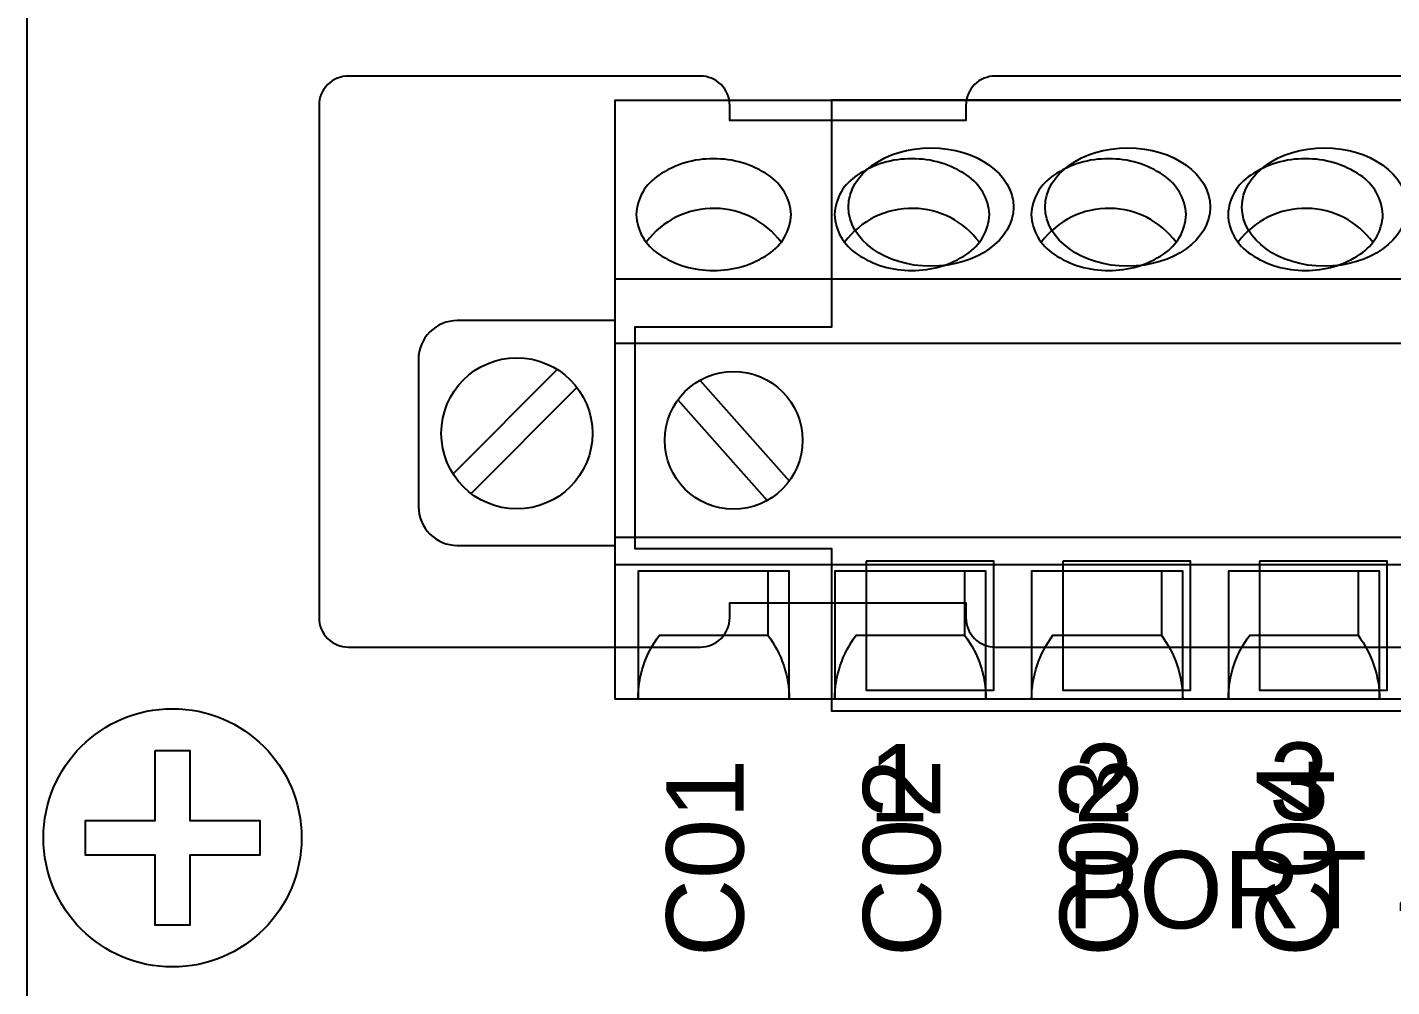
# Model space of a CAD drawing. Extents: x 0.5 to 35.5, y 0.5 to 23.5.
# Drawn here: x 28.729 to 30.116, y 9.671 to 10.646 of the extents above; entities that cross this region are included whole.
import ezdxf

# ---------------------------------------------------------------- set-up
doc = ezdxf.new("R2010")
doc.units = 0
doc.header["$MEASUREMENT"] = 0
for name, color, linetype in [('2_01__0-__EMPTY', 7, 'CONTINUOUS'), ('2_02__A0__SERIAL_COMMUNICA', 7, 'CONTINUOUS'), ('2_03__B-___3__DI___4__DO__', 7, 'CONTINUOUS'), ('2_04__1-___4__DI___4__DO__', 7, 'CONTINUOUS'), ('2_05__C-___4__DI___4__DO__', 7, 'CONTINUOUS'), ('2_06__D-___4__DI___3__DO__', 7, 'CONTINUOUS'), ('2_07__2A___8__FORM_A_DO', 7, 'CONTINUOUS'), ('2_08__2B___8__FORM_B_DO', 7, 'CONTINUOUS'), ('2_09__2C___8__DO__6__FORM_', 7, 'CONTINUOUS'), ('2_10__2D___8__DO__2__FORM_', 7, 'CONTINUOUS'), ('2_11__2G___8__DO__4__FORM_', 7, 'CONTINUOUS'), ('2_12__3-___8__DI', 7, 'CONTINUOUS'), ('2_13__4-___14__DI', 7, 'CONTINUOUS'), ('2_14__5-___8__AI', 7, 'CONTINUOUS'), ('2_15__6-___4__AI____4__AO', 7, 'CONTINUOUS'), ('6_00______DWG_', 7, 'CONTINUOUS')]:
    doc.layers.add(name, color=color, linetype=linetype)
doc.styles.add('ARIAL', font='arial.ttf')

msp = doc.modelspace()

# ---------------------------------------------------------------- linework, layer by layer
at = {"layer": '2_01__0-__EMPTY'}
msp.add_lwpolyline([(30.6783, 10.596), (29.7131, 10.596, 0.414214), (29.6832, 10.5662), (29.6832, 10.551), (29.4432, 10.551), (29.4432, 10.5662, 0.414214), (29.4133, 10.596), (29.0556, 10.596, 0.414973), (29.0257, 10.5662), (29.0257, 10.0459, 0.414973), (29.0556, 10.016), (29.4133, 10.016, 0.414214), (29.4432, 10.0459), (29.4432, 10.061), (29.6832, 10.061), (29.6832, 10.0459, 0.414214), (29.7131, 10.016), (30.6783, 10.016, 0.414214)], format="xyb", dxfattribs=at)
at = {"layer": '2_02__A0__SERIAL_COMMUNICA'}
for points in [[(29.5466, 10.5716), (29.5466, 10.341), (29.3468, 10.341), (29.3468, 10.1161), (29.5466, 10.1161), (29.5466, 9.9511), (30.5467, 9.9511), (30.5467, 10.1161), (30.7465, 10.1161), (30.7465, 10.341), (30.5467, 10.341), (30.5467, 10.5716), (29.5466, 10.5716)], [(29.4129, 10.2871), (29.5037, 10.1849)], [(29.3905, 10.2671), (29.4812, 10.1649)], [(29.5817, 10.1031), (29.5817, 9.9722), (29.7116, 9.9722), (29.7116, 10.1031), (29.5817, 10.1031)], [(29.7817, 10.1031), (29.7817, 9.9722), (29.9116, 9.9722), (29.9116, 10.1031), (29.7817, 10.1031)], [(29.9817, 10.1031), (29.9817, 9.9722), (30.1116, 9.9722), (30.1116, 10.1031), (29.9817, 10.1031)]]:
    msp.add_lwpolyline(points, dxfattribs=at)
msp.add_circle((29.4471, 10.226), 0.07, dxfattribs=at)
for centre in [(29.6477, 10.463), (29.8477, 10.463), (30.0477, 10.463)]:
    msp.add_ellipse(centre, major_axis=(0.0839, 0), ratio=0.716586, dxfattribs=at)
at = {"layer": '2_03__B-___3__DI___4__DO__'}
msp.add_lwpolyline([(30.9268, 10.5717), (30.9268, 9.963), (29.3268, 9.963), (29.3268, 10.5717)], close=True, dxfattribs=at)
for points in [[(29.4825, 10.4953, 0.154167), (29.4268, 10.5119, 0.154167), (29.3711, 10.4953, 0.244062), (29.3481, 10.4553, 0.244061), (29.3711, 10.4152, 0.154167), (29.4268, 10.3986, 0.154167), (29.4825, 10.4152, 0.24406), (29.5056, 10.4553, 0.236767)], [(29.6841, 10.4953, 0.154167), (29.6284, 10.5119, 0.154167), (29.5727, 10.4953, 0.244062), (29.5497, 10.4553, 0.244061), (29.5727, 10.4152, 0.154167), (29.6284, 10.3986, 0.154167), (29.6841, 10.4152, 0.24406), (29.7071, 10.4553, 0.236767)], [(29.8841, 10.4953, 0.154167), (29.8284, 10.5119, 0.154167), (29.7727, 10.4953, 0.244062), (29.7497, 10.4553, 0.244061), (29.7727, 10.4152, 0.154167), (29.8284, 10.3986, 0.154167), (29.8841, 10.4152, 0.24406), (29.9071, 10.4553, 0.236767)], [(30.0841, 10.4953, 0.154167), (30.0284, 10.5119, 0.154167), (29.9727, 10.4953, 0.244062), (29.9497, 10.4553, 0.244061), (29.9727, 10.4152, 0.154167), (30.0284, 10.3986, 0.154167), (30.0841, 10.4152, 0.24406), (30.1071, 10.4553, 0.236767)]]:
    msp.add_lwpolyline(points, format="xyb", close=True, dxfattribs=at)
for points in [[(29.4956, 10.4274, 0.005828), (29.4953, 10.4274, 0.231198), (29.4284, 10.4616, 0.240907), (29.3583, 10.4274, 0.001746), (29.3582, 10.4272)], [(29.6972, 10.4274, 0.005828), (29.6969, 10.4273, 0.231198), (29.63, 10.4616, 0.240907), (29.5599, 10.4273, 0.001746), (29.5597, 10.4272)], [(29.8972, 10.4274, 0.005828), (29.8969, 10.4273, 0.231198), (29.83, 10.4616, 0.240907), (29.7599, 10.4273, 0.001746), (29.7597, 10.4272)], [(30.0972, 10.4274, 0.005828), (30.0969, 10.4273, 0.231198), (30.03, 10.4616, 0.240907), (29.9599, 10.4273, 0.001746), (29.9597, 10.4272)], [(29.3268, 10.3476), (29.1662, 10.3476, 0.414214), (29.1268, 10.3082), (29.1268, 10.1586, 0.414214), (29.1662, 10.1193), (29.3268, 10.1193)], [(29.4819, 10.0931), (29.4819, 10.028, -0.162987), (29.5036, 9.963), (29.5036, 10.0931), (29.35, 10.0931), (29.35, 9.963, -0.162853), (29.3717, 10.028), (29.4819, 10.028)], [(29.6819, 10.0931), (29.6819, 10.028, -0.162987), (29.7036, 9.963), (29.7036, 10.0931), (29.55, 10.0931), (29.55, 9.963, -0.162853), (29.5717, 10.028), (29.6819, 10.028)], [(29.8819, 10.0931), (29.8819, 10.028, -0.162987), (29.9036, 9.963), (29.9036, 10.0931), (29.75, 10.0931), (29.75, 9.963, -0.162853), (29.7717, 10.028), (29.8819, 10.028)], [(30.0819, 10.0931), (30.0819, 10.028, -0.162987), (30.1036, 9.963), (30.1036, 10.0931), (29.95, 10.0931), (29.95, 9.963, -0.162853), (29.9717, 10.028), (30.0819, 10.028)]]:
    msp.add_lwpolyline(points, format="xyb", dxfattribs=at)
for points in [[(29.3268, 10.3901), (30.9268, 10.3901)], [(29.3268, 10.3247), (30.9268, 10.3247)], [(29.1619, 10.1921), (29.2679, 10.298)], [(29.1803, 10.172), (29.2879, 10.2796)], [(29.3268, 10.1276), (30.9268, 10.1276)], [(29.3268, 10.0998), (30.9268, 10.0998)]]:
    msp.add_lwpolyline(points, dxfattribs=at)
msp.add_circle((29.2268, 10.2331), 0.0768, dxfattribs=at)
at = {"layer": '2_04__1-___4__DI___4__DO__'}
msp.add_lwpolyline([(30.9268, 10.5717), (30.9268, 9.963), (29.3268, 9.963), (29.3268, 10.5717)], close=True, dxfattribs=at)
for points in [[(29.4825, 10.4953, 0.154167), (29.4268, 10.5119, 0.154167), (29.3711, 10.4953, 0.244062), (29.3481, 10.4553, 0.244061), (29.3711, 10.4152, 0.154167), (29.4268, 10.3986, 0.154167), (29.4825, 10.4152, 0.24406), (29.5056, 10.4553, 0.236767)], [(29.6841, 10.4953, 0.154167), (29.6284, 10.5119, 0.154167), (29.5727, 10.4953, 0.244062), (29.5497, 10.4553, 0.244061), (29.5727, 10.4152, 0.154167), (29.6284, 10.3986, 0.154167), (29.6841, 10.4152, 0.24406), (29.7071, 10.4553, 0.236767)], [(29.8841, 10.4953, 0.154167), (29.8284, 10.5119, 0.154167), (29.7727, 10.4953, 0.244062), (29.7497, 10.4553, 0.244061), (29.7727, 10.4152, 0.154167), (29.8284, 10.3986, 0.154167), (29.8841, 10.4152, 0.24406), (29.9071, 10.4553, 0.236767)], [(30.0841, 10.4953, 0.154167), (30.0284, 10.5119, 0.154167), (29.9727, 10.4953, 0.244062), (29.9497, 10.4553, 0.244061), (29.9727, 10.4152, 0.154167), (30.0284, 10.3986, 0.154167), (30.0841, 10.4152, 0.24406), (30.1071, 10.4553, 0.236767)]]:
    msp.add_lwpolyline(points, format="xyb", close=True, dxfattribs=at)
for points in [[(29.4956, 10.4274, 0.005828), (29.4953, 10.4274, 0.231198), (29.4284, 10.4616, 0.240907), (29.3583, 10.4274, 0.001746), (29.3582, 10.4272)], [(29.6972, 10.4274, 0.005828), (29.6969, 10.4273, 0.231198), (29.63, 10.4616, 0.240907), (29.5599, 10.4273, 0.001746), (29.5597, 10.4272)], [(29.8972, 10.4274, 0.005828), (29.8969, 10.4273, 0.231198), (29.83, 10.4616, 0.240907), (29.7599, 10.4273, 0.001746), (29.7597, 10.4272)], [(30.0972, 10.4274, 0.005828), (30.0969, 10.4273, 0.231198), (30.03, 10.4616, 0.240907), (29.9599, 10.4273, 0.001746), (29.9597, 10.4272)], [(29.3268, 10.3476), (29.1662, 10.3476, 0.414214), (29.1268, 10.3082), (29.1268, 10.1586, 0.414214), (29.1662, 10.1193), (29.3268, 10.1193)], [(29.4819, 10.0931), (29.4819, 10.028, -0.162987), (29.5036, 9.963), (29.5036, 10.0931), (29.35, 10.0931), (29.35, 9.963, -0.162853), (29.3717, 10.028), (29.4819, 10.028)], [(29.6819, 10.0931), (29.6819, 10.028, -0.162987), (29.7036, 9.963), (29.7036, 10.0931), (29.55, 10.0931), (29.55, 9.963, -0.162853), (29.5717, 10.028), (29.6819, 10.028)], [(29.8819, 10.0931), (29.8819, 10.028, -0.162987), (29.9036, 9.963), (29.9036, 10.0931), (29.75, 10.0931), (29.75, 9.963, -0.162853), (29.7717, 10.028), (29.8819, 10.028)], [(30.0819, 10.0931), (30.0819, 10.028, -0.162987), (30.1036, 9.963), (30.1036, 10.0931), (29.95, 10.0931), (29.95, 9.963, -0.162853), (29.9717, 10.028), (30.0819, 10.028)]]:
    msp.add_lwpolyline(points, format="xyb", dxfattribs=at)
for points in [[(29.3268, 10.3901), (30.9268, 10.3901)], [(29.3268, 10.3247), (30.9268, 10.3247)], [(29.1619, 10.1921), (29.2679, 10.298)], [(29.1803, 10.172), (29.2879, 10.2796)], [(29.3268, 10.1276), (30.9268, 10.1276)], [(29.3268, 10.0998), (30.9268, 10.0998)]]:
    msp.add_lwpolyline(points, dxfattribs=at)
msp.add_circle((29.2268, 10.2331), 0.0768, dxfattribs=at)
at = {"layer": '2_05__C-___4__DI___4__DO__'}
msp.add_lwpolyline([(30.9268, 10.5717), (30.9268, 9.963), (29.3268, 9.963), (29.3268, 10.5717)], close=True, dxfattribs=at)
for points in [[(29.4825, 10.4953, 0.154167), (29.4268, 10.5119, 0.154167), (29.3711, 10.4953, 0.244062), (29.3481, 10.4553, 0.244061), (29.3711, 10.4152, 0.154167), (29.4268, 10.3986, 0.154167), (29.4825, 10.4152, 0.24406), (29.5056, 10.4553, 0.236767)], [(29.6841, 10.4953, 0.154167), (29.6284, 10.5119, 0.154167), (29.5727, 10.4953, 0.244062), (29.5497, 10.4553, 0.244061), (29.5727, 10.4152, 0.154167), (29.6284, 10.3986, 0.154167), (29.6841, 10.4152, 0.24406), (29.7071, 10.4553, 0.236767)], [(29.8841, 10.4953, 0.154167), (29.8284, 10.5119, 0.154167), (29.7727, 10.4953, 0.244062), (29.7497, 10.4553, 0.244061), (29.7727, 10.4152, 0.154167), (29.8284, 10.3986, 0.154167), (29.8841, 10.4152, 0.24406), (29.9071, 10.4553, 0.236767)], [(30.0841, 10.4953, 0.154167), (30.0284, 10.5119, 0.154167), (29.9727, 10.4953, 0.244062), (29.9497, 10.4553, 0.244061), (29.9727, 10.4152, 0.154167), (30.0284, 10.3986, 0.154167), (30.0841, 10.4152, 0.24406), (30.1071, 10.4553, 0.236767)]]:
    msp.add_lwpolyline(points, format="xyb", close=True, dxfattribs=at)
for points in [[(29.4956, 10.4274, 0.005828), (29.4953, 10.4274, 0.231198), (29.4284, 10.4616, 0.240907), (29.3583, 10.4274, 0.001746), (29.3582, 10.4272)], [(29.6972, 10.4274, 0.005828), (29.6969, 10.4273, 0.231198), (29.63, 10.4616, 0.240907), (29.5599, 10.4273, 0.001746), (29.5597, 10.4272)], [(29.8972, 10.4274, 0.005828), (29.8969, 10.4273, 0.231198), (29.83, 10.4616, 0.240907), (29.7599, 10.4273, 0.001746), (29.7597, 10.4272)], [(30.0972, 10.4274, 0.005828), (30.0969, 10.4273, 0.231198), (30.03, 10.4616, 0.240907), (29.9599, 10.4273, 0.001746), (29.9597, 10.4272)], [(29.3268, 10.3476), (29.1662, 10.3476, 0.414214), (29.1268, 10.3082), (29.1268, 10.1586, 0.414214), (29.1662, 10.1193), (29.3268, 10.1193)], [(29.4819, 10.0931), (29.4819, 10.028, -0.162987), (29.5036, 9.963), (29.5036, 10.0931), (29.35, 10.0931), (29.35, 9.963, -0.162853), (29.3717, 10.028), (29.4819, 10.028)], [(29.6819, 10.0931), (29.6819, 10.028, -0.162987), (29.7036, 9.963), (29.7036, 10.0931), (29.55, 10.0931), (29.55, 9.963, -0.162853), (29.5717, 10.028), (29.6819, 10.028)], [(29.8819, 10.0931), (29.8819, 10.028, -0.162987), (29.9036, 9.963), (29.9036, 10.0931), (29.75, 10.0931), (29.75, 9.963, -0.162853), (29.7717, 10.028), (29.8819, 10.028)], [(30.0819, 10.0931), (30.0819, 10.028, -0.162987), (30.1036, 9.963), (30.1036, 10.0931), (29.95, 10.0931), (29.95, 9.963, -0.162853), (29.9717, 10.028), (30.0819, 10.028)]]:
    msp.add_lwpolyline(points, format="xyb", dxfattribs=at)
for points in [[(29.3268, 10.3901), (30.9268, 10.3901)], [(29.3268, 10.3247), (30.9268, 10.3247)], [(29.1619, 10.1921), (29.2679, 10.298)], [(29.1803, 10.172), (29.2879, 10.2796)], [(29.3268, 10.1276), (30.9268, 10.1276)], [(29.3268, 10.0998), (30.9268, 10.0998)]]:
    msp.add_lwpolyline(points, dxfattribs=at)
msp.add_circle((29.2268, 10.2331), 0.0768, dxfattribs=at)
at = {"layer": '2_06__D-___4__DI___3__DO__'}
msp.add_lwpolyline([(30.9268, 10.5717), (30.9268, 9.963), (29.3268, 9.963), (29.3268, 10.5717)], close=True, dxfattribs=at)
for points in [[(29.4825, 10.4953, 0.154167), (29.4268, 10.5119, 0.154167), (29.3711, 10.4953, 0.244062), (29.3481, 10.4553, 0.244061), (29.3711, 10.4152, 0.154167), (29.4268, 10.3986, 0.154167), (29.4825, 10.4152, 0.24406), (29.5056, 10.4553, 0.236767)], [(29.6841, 10.4953, 0.154167), (29.6284, 10.5119, 0.154167), (29.5727, 10.4953, 0.244062), (29.5497, 10.4553, 0.244061), (29.5727, 10.4152, 0.154167), (29.6284, 10.3986, 0.154167), (29.6841, 10.4152, 0.24406), (29.7071, 10.4553, 0.236767)], [(29.8841, 10.4953, 0.154167), (29.8284, 10.5119, 0.154167), (29.7727, 10.4953, 0.244062), (29.7497, 10.4553, 0.244061), (29.7727, 10.4152, 0.154167), (29.8284, 10.3986, 0.154167), (29.8841, 10.4152, 0.24406), (29.9071, 10.4553, 0.236767)], [(30.0841, 10.4953, 0.154167), (30.0284, 10.5119, 0.154167), (29.9727, 10.4953, 0.244062), (29.9497, 10.4553, 0.244061), (29.9727, 10.4152, 0.154167), (30.0284, 10.3986, 0.154167), (30.0841, 10.4152, 0.24406), (30.1071, 10.4553, 0.236767)]]:
    msp.add_lwpolyline(points, format="xyb", close=True, dxfattribs=at)
for points in [[(29.4956, 10.4274, 0.005828), (29.4953, 10.4274, 0.231198), (29.4284, 10.4616, 0.240907), (29.3583, 10.4274, 0.001746), (29.3582, 10.4272)], [(29.6972, 10.4274, 0.005828), (29.6969, 10.4273, 0.231198), (29.63, 10.4616, 0.240907), (29.5599, 10.4273, 0.001746), (29.5597, 10.4272)], [(29.8972, 10.4274, 0.005828), (29.8969, 10.4273, 0.231198), (29.83, 10.4616, 0.240907), (29.7599, 10.4273, 0.001746), (29.7597, 10.4272)], [(30.0972, 10.4274, 0.005828), (30.0969, 10.4273, 0.231198), (30.03, 10.4616, 0.240907), (29.9599, 10.4273, 0.001746), (29.9597, 10.4272)], [(29.3268, 10.3476), (29.1662, 10.3476, 0.414214), (29.1268, 10.3082), (29.1268, 10.1586, 0.414214), (29.1662, 10.1193), (29.3268, 10.1193)], [(29.4819, 10.0931), (29.4819, 10.028, -0.162987), (29.5036, 9.963), (29.5036, 10.0931), (29.35, 10.0931), (29.35, 9.963, -0.162853), (29.3717, 10.028), (29.4819, 10.028)], [(29.6819, 10.0931), (29.6819, 10.028, -0.162987), (29.7036, 9.963), (29.7036, 10.0931), (29.55, 10.0931), (29.55, 9.963, -0.162853), (29.5717, 10.028), (29.6819, 10.028)], [(29.8819, 10.0931), (29.8819, 10.028, -0.162987), (29.9036, 9.963), (29.9036, 10.0931), (29.75, 10.0931), (29.75, 9.963, -0.162853), (29.7717, 10.028), (29.8819, 10.028)], [(30.0819, 10.0931), (30.0819, 10.028, -0.162987), (30.1036, 9.963), (30.1036, 10.0931), (29.95, 10.0931), (29.95, 9.963, -0.162853), (29.9717, 10.028), (30.0819, 10.028)]]:
    msp.add_lwpolyline(points, format="xyb", dxfattribs=at)
for points in [[(29.3268, 10.3901), (30.9268, 10.3901)], [(29.3268, 10.3247), (30.9268, 10.3247)], [(29.1619, 10.1921), (29.2679, 10.298)], [(29.1803, 10.172), (29.2879, 10.2796)], [(29.3268, 10.1276), (30.9268, 10.1276)], [(29.3268, 10.0998), (30.9268, 10.0998)]]:
    msp.add_lwpolyline(points, dxfattribs=at)
msp.add_circle((29.2268, 10.2331), 0.0768, dxfattribs=at)
at = {"layer": '2_07__2A___8__FORM_A_DO'}
msp.add_lwpolyline([(30.9268, 10.5717), (30.9268, 9.963), (29.3268, 9.963), (29.3268, 10.5717)], close=True, dxfattribs=at)
for points in [[(29.4825, 10.4953, 0.154167), (29.4268, 10.5119, 0.154167), (29.3711, 10.4953, 0.244062), (29.3481, 10.4553, 0.244061), (29.3711, 10.4152, 0.154167), (29.4268, 10.3986, 0.154167), (29.4825, 10.4152, 0.24406), (29.5056, 10.4553, 0.236767)], [(29.6841, 10.4953, 0.154167), (29.6284, 10.5119, 0.154167), (29.5727, 10.4953, 0.244062), (29.5497, 10.4553, 0.244061), (29.5727, 10.4152, 0.154167), (29.6284, 10.3986, 0.154167), (29.6841, 10.4152, 0.24406), (29.7071, 10.4553, 0.236767)], [(29.8841, 10.4953, 0.154167), (29.8284, 10.5119, 0.154167), (29.7727, 10.4953, 0.244062), (29.7497, 10.4553, 0.244061), (29.7727, 10.4152, 0.154167), (29.8284, 10.3986, 0.154167), (29.8841, 10.4152, 0.24406), (29.9071, 10.4553, 0.236767)], [(30.0841, 10.4953, 0.154167), (30.0284, 10.5119, 0.154167), (29.9727, 10.4953, 0.244062), (29.9497, 10.4553, 0.244061), (29.9727, 10.4152, 0.154167), (30.0284, 10.3986, 0.154167), (30.0841, 10.4152, 0.24406), (30.1071, 10.4553, 0.236767)]]:
    msp.add_lwpolyline(points, format="xyb", close=True, dxfattribs=at)
for points in [[(29.4956, 10.4274, 0.005828), (29.4953, 10.4274, 0.231198), (29.4284, 10.4616, 0.240907), (29.3583, 10.4274, 0.001746), (29.3582, 10.4272)], [(29.6972, 10.4274, 0.005828), (29.6969, 10.4273, 0.231198), (29.63, 10.4616, 0.240907), (29.5599, 10.4273, 0.001746), (29.5597, 10.4272)], [(29.8972, 10.4274, 0.005828), (29.8969, 10.4273, 0.231198), (29.83, 10.4616, 0.240907), (29.7599, 10.4273, 0.001746), (29.7597, 10.4272)], [(30.0972, 10.4274, 0.005828), (30.0969, 10.4273, 0.231198), (30.03, 10.4616, 0.240907), (29.9599, 10.4273, 0.001746), (29.9597, 10.4272)], [(29.3268, 10.3476), (29.1662, 10.3476, 0.414214), (29.1268, 10.3082), (29.1268, 10.1586, 0.414214), (29.1662, 10.1193), (29.3268, 10.1193)], [(29.4819, 10.0931), (29.4819, 10.028, -0.162987), (29.5036, 9.963), (29.5036, 10.0931), (29.35, 10.0931), (29.35, 9.963, -0.162853), (29.3717, 10.028), (29.4819, 10.028)], [(29.6819, 10.0931), (29.6819, 10.028, -0.162987), (29.7036, 9.963), (29.7036, 10.0931), (29.55, 10.0931), (29.55, 9.963, -0.162853), (29.5717, 10.028), (29.6819, 10.028)], [(29.8819, 10.0931), (29.8819, 10.028, -0.162987), (29.9036, 9.963), (29.9036, 10.0931), (29.75, 10.0931), (29.75, 9.963, -0.162853), (29.7717, 10.028), (29.8819, 10.028)], [(30.0819, 10.0931), (30.0819, 10.028, -0.162987), (30.1036, 9.963), (30.1036, 10.0931), (29.95, 10.0931), (29.95, 9.963, -0.162853), (29.9717, 10.028), (30.0819, 10.028)]]:
    msp.add_lwpolyline(points, format="xyb", dxfattribs=at)
for points in [[(29.3268, 10.3901), (30.9268, 10.3901)], [(29.3268, 10.3247), (30.9268, 10.3247)], [(29.1619, 10.1921), (29.2679, 10.298)], [(29.1803, 10.172), (29.2879, 10.2796)], [(29.3268, 10.1276), (30.9268, 10.1276)], [(29.3268, 10.0998), (30.9268, 10.0998)]]:
    msp.add_lwpolyline(points, dxfattribs=at)
msp.add_circle((29.2268, 10.2331), 0.0768, dxfattribs=at)
at = {"layer": '2_08__2B___8__FORM_B_DO'}
msp.add_lwpolyline([(30.9268, 10.5717), (30.9268, 9.963), (29.3268, 9.963), (29.3268, 10.5717)], close=True, dxfattribs=at)
for points in [[(29.4825, 10.4953, 0.154167), (29.4268, 10.5119, 0.154167), (29.3711, 10.4953, 0.244062), (29.3481, 10.4553, 0.244061), (29.3711, 10.4152, 0.154167), (29.4268, 10.3986, 0.154167), (29.4825, 10.4152, 0.24406), (29.5056, 10.4553, 0.236767)], [(29.6841, 10.4953, 0.154167), (29.6284, 10.5119, 0.154167), (29.5727, 10.4953, 0.244062), (29.5497, 10.4553, 0.244061), (29.5727, 10.4152, 0.154167), (29.6284, 10.3986, 0.154167), (29.6841, 10.4152, 0.24406), (29.7071, 10.4553, 0.236767)], [(29.8841, 10.4953, 0.154167), (29.8284, 10.5119, 0.154167), (29.7727, 10.4953, 0.244062), (29.7497, 10.4553, 0.244061), (29.7727, 10.4152, 0.154167), (29.8284, 10.3986, 0.154167), (29.8841, 10.4152, 0.24406), (29.9071, 10.4553, 0.236767)], [(30.0841, 10.4953, 0.154167), (30.0284, 10.5119, 0.154167), (29.9727, 10.4953, 0.244062), (29.9497, 10.4553, 0.244061), (29.9727, 10.4152, 0.154167), (30.0284, 10.3986, 0.154167), (30.0841, 10.4152, 0.24406), (30.1071, 10.4553, 0.236767)]]:
    msp.add_lwpolyline(points, format="xyb", close=True, dxfattribs=at)
for points in [[(29.4956, 10.4274, 0.005828), (29.4953, 10.4274, 0.231198), (29.4284, 10.4616, 0.240907), (29.3583, 10.4274, 0.001746), (29.3582, 10.4272)], [(29.6972, 10.4274, 0.005828), (29.6969, 10.4273, 0.231198), (29.63, 10.4616, 0.240907), (29.5599, 10.4273, 0.001746), (29.5597, 10.4272)], [(29.8972, 10.4274, 0.005828), (29.8969, 10.4273, 0.231198), (29.83, 10.4616, 0.240907), (29.7599, 10.4273, 0.001746), (29.7597, 10.4272)], [(30.0972, 10.4274, 0.005828), (30.0969, 10.4273, 0.231198), (30.03, 10.4616, 0.240907), (29.9599, 10.4273, 0.001746), (29.9597, 10.4272)], [(29.3268, 10.3476), (29.1662, 10.3476, 0.414214), (29.1268, 10.3082), (29.1268, 10.1586, 0.414214), (29.1662, 10.1193), (29.3268, 10.1193)], [(29.4819, 10.0931), (29.4819, 10.028, -0.162987), (29.5036, 9.963), (29.5036, 10.0931), (29.35, 10.0931), (29.35, 9.963, -0.162853), (29.3717, 10.028), (29.4819, 10.028)], [(29.6819, 10.0931), (29.6819, 10.028, -0.162987), (29.7036, 9.963), (29.7036, 10.0931), (29.55, 10.0931), (29.55, 9.963, -0.162853), (29.5717, 10.028), (29.6819, 10.028)], [(29.8819, 10.0931), (29.8819, 10.028, -0.162987), (29.9036, 9.963), (29.9036, 10.0931), (29.75, 10.0931), (29.75, 9.963, -0.162853), (29.7717, 10.028), (29.8819, 10.028)], [(30.0819, 10.0931), (30.0819, 10.028, -0.162987), (30.1036, 9.963), (30.1036, 10.0931), (29.95, 10.0931), (29.95, 9.963, -0.162853), (29.9717, 10.028), (30.0819, 10.028)]]:
    msp.add_lwpolyline(points, format="xyb", dxfattribs=at)
for points in [[(29.3268, 10.3901), (30.9268, 10.3901)], [(29.3268, 10.3247), (30.9268, 10.3247)], [(29.1619, 10.1921), (29.2679, 10.298)], [(29.1803, 10.172), (29.2879, 10.2796)], [(29.3268, 10.1276), (30.9268, 10.1276)], [(29.3268, 10.0998), (30.9268, 10.0998)]]:
    msp.add_lwpolyline(points, dxfattribs=at)
msp.add_circle((29.2268, 10.2331), 0.0768, dxfattribs=at)
at = {"layer": '2_09__2C___8__DO__6__FORM_'}
msp.add_lwpolyline([(30.9268, 10.5717), (30.9268, 9.963), (29.3268, 9.963), (29.3268, 10.5717)], close=True, dxfattribs=at)
for points in [[(29.4825, 10.4953, 0.154167), (29.4268, 10.5119, 0.154167), (29.3711, 10.4953, 0.244062), (29.3481, 10.4553, 0.244061), (29.3711, 10.4152, 0.154167), (29.4268, 10.3986, 0.154167), (29.4825, 10.4152, 0.24406), (29.5056, 10.4553, 0.236767)], [(29.6841, 10.4953, 0.154167), (29.6284, 10.5119, 0.154167), (29.5727, 10.4953, 0.244062), (29.5497, 10.4553, 0.244061), (29.5727, 10.4152, 0.154167), (29.6284, 10.3986, 0.154167), (29.6841, 10.4152, 0.24406), (29.7071, 10.4553, 0.236767)], [(29.8841, 10.4953, 0.154167), (29.8284, 10.5119, 0.154167), (29.7727, 10.4953, 0.244062), (29.7497, 10.4553, 0.244061), (29.7727, 10.4152, 0.154167), (29.8284, 10.3986, 0.154167), (29.8841, 10.4152, 0.24406), (29.9071, 10.4553, 0.236767)], [(30.0841, 10.4953, 0.154167), (30.0284, 10.5119, 0.154167), (29.9727, 10.4953, 0.244062), (29.9497, 10.4553, 0.244061), (29.9727, 10.4152, 0.154167), (30.0284, 10.3986, 0.154167), (30.0841, 10.4152, 0.24406), (30.1071, 10.4553, 0.236767)]]:
    msp.add_lwpolyline(points, format="xyb", close=True, dxfattribs=at)
for points in [[(29.4956, 10.4274, 0.005828), (29.4953, 10.4274, 0.231198), (29.4284, 10.4616, 0.240907), (29.3583, 10.4274, 0.001746), (29.3582, 10.4272)], [(29.6972, 10.4274, 0.005828), (29.6969, 10.4273, 0.231198), (29.63, 10.4616, 0.240907), (29.5599, 10.4273, 0.001746), (29.5597, 10.4272)], [(29.8972, 10.4274, 0.005828), (29.8969, 10.4273, 0.231198), (29.83, 10.4616, 0.240907), (29.7599, 10.4273, 0.001746), (29.7597, 10.4272)], [(30.0972, 10.4274, 0.005828), (30.0969, 10.4273, 0.231198), (30.03, 10.4616, 0.240907), (29.9599, 10.4273, 0.001746), (29.9597, 10.4272)], [(29.3268, 10.3476), (29.1662, 10.3476, 0.414214), (29.1268, 10.3082), (29.1268, 10.1586, 0.414214), (29.1662, 10.1193), (29.3268, 10.1193)], [(29.4819, 10.0931), (29.4819, 10.028, -0.162987), (29.5036, 9.963), (29.5036, 10.0931), (29.35, 10.0931), (29.35, 9.963, -0.162853), (29.3717, 10.028), (29.4819, 10.028)], [(29.6819, 10.0931), (29.6819, 10.028, -0.162987), (29.7036, 9.963), (29.7036, 10.0931), (29.55, 10.0931), (29.55, 9.963, -0.162853), (29.5717, 10.028), (29.6819, 10.028)], [(29.8819, 10.0931), (29.8819, 10.028, -0.162987), (29.9036, 9.963), (29.9036, 10.0931), (29.75, 10.0931), (29.75, 9.963, -0.162853), (29.7717, 10.028), (29.8819, 10.028)], [(30.0819, 10.0931), (30.0819, 10.028, -0.162987), (30.1036, 9.963), (30.1036, 10.0931), (29.95, 10.0931), (29.95, 9.963, -0.162853), (29.9717, 10.028), (30.0819, 10.028)]]:
    msp.add_lwpolyline(points, format="xyb", dxfattribs=at)
for points in [[(29.3268, 10.3901), (30.9268, 10.3901)], [(29.3268, 10.3247), (30.9268, 10.3247)], [(29.1619, 10.1921), (29.2679, 10.298)], [(29.1803, 10.172), (29.2879, 10.2796)], [(29.3268, 10.1276), (30.9268, 10.1276)], [(29.3268, 10.0998), (30.9268, 10.0998)]]:
    msp.add_lwpolyline(points, dxfattribs=at)
msp.add_circle((29.2268, 10.2331), 0.0768, dxfattribs=at)
at = {"layer": '2_10__2D___8__DO__2__FORM_'}
msp.add_lwpolyline([(30.9268, 10.5717), (30.9268, 9.963), (29.3268, 9.963), (29.3268, 10.5717)], close=True, dxfattribs=at)
for points in [[(29.4825, 10.4953, 0.154167), (29.4268, 10.5119, 0.154167), (29.3711, 10.4953, 0.244062), (29.3481, 10.4553, 0.244061), (29.3711, 10.4152, 0.154167), (29.4268, 10.3986, 0.154167), (29.4825, 10.4152, 0.24406), (29.5056, 10.4553, 0.236767)], [(29.6841, 10.4953, 0.154167), (29.6284, 10.5119, 0.154167), (29.5727, 10.4953, 0.244062), (29.5497, 10.4553, 0.244061), (29.5727, 10.4152, 0.154167), (29.6284, 10.3986, 0.154167), (29.6841, 10.4152, 0.24406), (29.7071, 10.4553, 0.236767)], [(29.8841, 10.4953, 0.154167), (29.8284, 10.5119, 0.154167), (29.7727, 10.4953, 0.244062), (29.7497, 10.4553, 0.244061), (29.7727, 10.4152, 0.154167), (29.8284, 10.3986, 0.154167), (29.8841, 10.4152, 0.24406), (29.9071, 10.4553, 0.236767)], [(30.0841, 10.4953, 0.154167), (30.0284, 10.5119, 0.154167), (29.9727, 10.4953, 0.244062), (29.9497, 10.4553, 0.244061), (29.9727, 10.4152, 0.154167), (30.0284, 10.3986, 0.154167), (30.0841, 10.4152, 0.24406), (30.1071, 10.4553, 0.236767)]]:
    msp.add_lwpolyline(points, format="xyb", close=True, dxfattribs=at)
for points in [[(29.4956, 10.4274, 0.005828), (29.4953, 10.4274, 0.231198), (29.4284, 10.4616, 0.240907), (29.3583, 10.4274, 0.001746), (29.3582, 10.4272)], [(29.6972, 10.4274, 0.005828), (29.6969, 10.4273, 0.231198), (29.63, 10.4616, 0.240907), (29.5599, 10.4273, 0.001746), (29.5597, 10.4272)], [(29.8972, 10.4274, 0.005828), (29.8969, 10.4273, 0.231198), (29.83, 10.4616, 0.240907), (29.7599, 10.4273, 0.001746), (29.7597, 10.4272)], [(30.0972, 10.4274, 0.005828), (30.0969, 10.4273, 0.231198), (30.03, 10.4616, 0.240907), (29.9599, 10.4273, 0.001746), (29.9597, 10.4272)], [(29.3268, 10.3476), (29.1662, 10.3476, 0.414214), (29.1268, 10.3082), (29.1268, 10.1586, 0.414214), (29.1662, 10.1193), (29.3268, 10.1193)], [(29.4819, 10.0931), (29.4819, 10.028, -0.162987), (29.5036, 9.963), (29.5036, 10.0931), (29.35, 10.0931), (29.35, 9.963, -0.162853), (29.3717, 10.028), (29.4819, 10.028)], [(29.6819, 10.0931), (29.6819, 10.028, -0.162987), (29.7036, 9.963), (29.7036, 10.0931), (29.55, 10.0931), (29.55, 9.963, -0.162853), (29.5717, 10.028), (29.6819, 10.028)], [(29.8819, 10.0931), (29.8819, 10.028, -0.162987), (29.9036, 9.963), (29.9036, 10.0931), (29.75, 10.0931), (29.75, 9.963, -0.162853), (29.7717, 10.028), (29.8819, 10.028)], [(30.0819, 10.0931), (30.0819, 10.028, -0.162987), (30.1036, 9.963), (30.1036, 10.0931), (29.95, 10.0931), (29.95, 9.963, -0.162853), (29.9717, 10.028), (30.0819, 10.028)]]:
    msp.add_lwpolyline(points, format="xyb", dxfattribs=at)
for points in [[(29.3268, 10.3901), (30.9268, 10.3901)], [(29.3268, 10.3247), (30.9268, 10.3247)], [(29.1619, 10.1921), (29.2679, 10.298)], [(29.1803, 10.172), (29.2879, 10.2796)], [(29.3268, 10.1276), (30.9268, 10.1276)], [(29.3268, 10.0998), (30.9268, 10.0998)]]:
    msp.add_lwpolyline(points, dxfattribs=at)
msp.add_circle((29.2268, 10.2331), 0.0768, dxfattribs=at)
at = {"layer": '2_11__2G___8__DO__4__FORM_'}
msp.add_lwpolyline([(30.9268, 10.5717), (30.9268, 9.963), (29.3268, 9.963), (29.3268, 10.5717)], close=True, dxfattribs=at)
for points in [[(29.4825, 10.4953, 0.154167), (29.4268, 10.5119, 0.154167), (29.3711, 10.4953, 0.244062), (29.3481, 10.4553, 0.244061), (29.3711, 10.4152, 0.154167), (29.4268, 10.3986, 0.154167), (29.4825, 10.4152, 0.24406), (29.5056, 10.4553, 0.236767)], [(29.6841, 10.4953, 0.154167), (29.6284, 10.5119, 0.154167), (29.5727, 10.4953, 0.244062), (29.5497, 10.4553, 0.244061), (29.5727, 10.4152, 0.154167), (29.6284, 10.3986, 0.154167), (29.6841, 10.4152, 0.24406), (29.7071, 10.4553, 0.236767)], [(29.8841, 10.4953, 0.154167), (29.8284, 10.5119, 0.154167), (29.7727, 10.4953, 0.244062), (29.7497, 10.4553, 0.244061), (29.7727, 10.4152, 0.154167), (29.8284, 10.3986, 0.154167), (29.8841, 10.4152, 0.24406), (29.9071, 10.4553, 0.236767)], [(30.0841, 10.4953, 0.154167), (30.0284, 10.5119, 0.154167), (29.9727, 10.4953, 0.244062), (29.9497, 10.4553, 0.244061), (29.9727, 10.4152, 0.154167), (30.0284, 10.3986, 0.154167), (30.0841, 10.4152, 0.24406), (30.1071, 10.4553, 0.236767)]]:
    msp.add_lwpolyline(points, format="xyb", close=True, dxfattribs=at)
for points in [[(29.4956, 10.4274, 0.005828), (29.4953, 10.4274, 0.231198), (29.4284, 10.4616, 0.240907), (29.3583, 10.4274, 0.001746), (29.3582, 10.4272)], [(29.6972, 10.4274, 0.005828), (29.6969, 10.4273, 0.231198), (29.63, 10.4616, 0.240907), (29.5599, 10.4273, 0.001746), (29.5597, 10.4272)], [(29.8972, 10.4274, 0.005828), (29.8969, 10.4273, 0.231198), (29.83, 10.4616, 0.240907), (29.7599, 10.4273, 0.001746), (29.7597, 10.4272)], [(30.0972, 10.4274, 0.005828), (30.0969, 10.4273, 0.231198), (30.03, 10.4616, 0.240907), (29.9599, 10.4273, 0.001746), (29.9597, 10.4272)], [(29.3268, 10.3476), (29.1662, 10.3476, 0.414214), (29.1268, 10.3082), (29.1268, 10.1586, 0.414214), (29.1662, 10.1193), (29.3268, 10.1193)], [(29.4819, 10.0931), (29.4819, 10.028, -0.162987), (29.5036, 9.963), (29.5036, 10.0931), (29.35, 10.0931), (29.35, 9.963, -0.162853), (29.3717, 10.028), (29.4819, 10.028)], [(29.6819, 10.0931), (29.6819, 10.028, -0.162987), (29.7036, 9.963), (29.7036, 10.0931), (29.55, 10.0931), (29.55, 9.963, -0.162853), (29.5717, 10.028), (29.6819, 10.028)], [(29.8819, 10.0931), (29.8819, 10.028, -0.162987), (29.9036, 9.963), (29.9036, 10.0931), (29.75, 10.0931), (29.75, 9.963, -0.162853), (29.7717, 10.028), (29.8819, 10.028)], [(30.0819, 10.0931), (30.0819, 10.028, -0.162987), (30.1036, 9.963), (30.1036, 10.0931), (29.95, 10.0931), (29.95, 9.963, -0.162853), (29.9717, 10.028), (30.0819, 10.028)]]:
    msp.add_lwpolyline(points, format="xyb", dxfattribs=at)
for points in [[(29.3268, 10.3901), (30.9268, 10.3901)], [(29.3268, 10.3247), (30.9268, 10.3247)], [(29.1619, 10.1921), (29.2679, 10.298)], [(29.1803, 10.172), (29.2879, 10.2796)], [(29.3268, 10.1276), (30.9268, 10.1276)], [(29.3268, 10.0998), (30.9268, 10.0998)]]:
    msp.add_lwpolyline(points, dxfattribs=at)
msp.add_circle((29.2268, 10.2331), 0.0768, dxfattribs=at)
at = {"layer": '2_12__3-___8__DI'}
msp.add_lwpolyline([(30.9268, 10.5717), (30.9268, 9.963), (29.3268, 9.963), (29.3268, 10.5717)], close=True, dxfattribs=at)
for points in [[(29.4825, 10.4953, 0.154167), (29.4268, 10.5119, 0.154167), (29.3711, 10.4953, 0.244062), (29.3481, 10.4553, 0.244061), (29.3711, 10.4152, 0.154167), (29.4268, 10.3986, 0.154167), (29.4825, 10.4152, 0.24406), (29.5056, 10.4553, 0.236767)], [(29.6841, 10.4953, 0.154167), (29.6284, 10.5119, 0.154167), (29.5727, 10.4953, 0.244062), (29.5497, 10.4553, 0.244061), (29.5727, 10.4152, 0.154167), (29.6284, 10.3986, 0.154167), (29.6841, 10.4152, 0.24406), (29.7071, 10.4553, 0.236767)], [(29.8841, 10.4953, 0.154167), (29.8284, 10.5119, 0.154167), (29.7727, 10.4953, 0.244062), (29.7497, 10.4553, 0.244061), (29.7727, 10.4152, 0.154167), (29.8284, 10.3986, 0.154167), (29.8841, 10.4152, 0.24406), (29.9071, 10.4553, 0.236767)], [(30.0841, 10.4953, 0.154167), (30.0284, 10.5119, 0.154167), (29.9727, 10.4953, 0.244062), (29.9497, 10.4553, 0.244061), (29.9727, 10.4152, 0.154167), (30.0284, 10.3986, 0.154167), (30.0841, 10.4152, 0.24406), (30.1071, 10.4553, 0.236767)]]:
    msp.add_lwpolyline(points, format="xyb", close=True, dxfattribs=at)
for points in [[(29.4956, 10.4274, 0.005828), (29.4953, 10.4274, 0.231198), (29.4284, 10.4616, 0.240907), (29.3583, 10.4274, 0.001746), (29.3582, 10.4272)], [(29.6972, 10.4274, 0.005828), (29.6969, 10.4273, 0.231198), (29.63, 10.4616, 0.240907), (29.5599, 10.4273, 0.001746), (29.5597, 10.4272)], [(29.8972, 10.4274, 0.005828), (29.8969, 10.4273, 0.231198), (29.83, 10.4616, 0.240907), (29.7599, 10.4273, 0.001746), (29.7597, 10.4272)], [(30.0972, 10.4274, 0.005828), (30.0969, 10.4273, 0.231198), (30.03, 10.4616, 0.240907), (29.9599, 10.4273, 0.001746), (29.9597, 10.4272)], [(29.3268, 10.3476), (29.1662, 10.3476, 0.414214), (29.1268, 10.3082), (29.1268, 10.1586, 0.414214), (29.1662, 10.1193), (29.3268, 10.1193)], [(29.4819, 10.0931), (29.4819, 10.028, -0.162987), (29.5036, 9.963), (29.5036, 10.0931), (29.35, 10.0931), (29.35, 9.963, -0.162853), (29.3717, 10.028), (29.4819, 10.028)], [(29.6819, 10.0931), (29.6819, 10.028, -0.162987), (29.7036, 9.963), (29.7036, 10.0931), (29.55, 10.0931), (29.55, 9.963, -0.162853), (29.5717, 10.028), (29.6819, 10.028)], [(29.8819, 10.0931), (29.8819, 10.028, -0.162987), (29.9036, 9.963), (29.9036, 10.0931), (29.75, 10.0931), (29.75, 9.963, -0.162853), (29.7717, 10.028), (29.8819, 10.028)], [(30.0819, 10.0931), (30.0819, 10.028, -0.162987), (30.1036, 9.963), (30.1036, 10.0931), (29.95, 10.0931), (29.95, 9.963, -0.162853), (29.9717, 10.028), (30.0819, 10.028)]]:
    msp.add_lwpolyline(points, format="xyb", dxfattribs=at)
for points in [[(29.3268, 10.3901), (30.9268, 10.3901)], [(29.3268, 10.3247), (30.9268, 10.3247)], [(29.1619, 10.1921), (29.2679, 10.298)], [(29.1803, 10.172), (29.2879, 10.2796)], [(29.3268, 10.1276), (30.9268, 10.1276)], [(29.3268, 10.0998), (30.9268, 10.0998)]]:
    msp.add_lwpolyline(points, dxfattribs=at)
msp.add_circle((29.2268, 10.2331), 0.0768, dxfattribs=at)
at = {"layer": '2_13__4-___14__DI'}
msp.add_lwpolyline([(30.9268, 10.5717), (30.9268, 9.963), (29.3268, 9.963), (29.3268, 10.5717)], close=True, dxfattribs=at)
for points in [[(29.4825, 10.4953, 0.154167), (29.4268, 10.5119, 0.154167), (29.3711, 10.4953, 0.244062), (29.3481, 10.4553, 0.244061), (29.3711, 10.4152, 0.154167), (29.4268, 10.3986, 0.154167), (29.4825, 10.4152, 0.24406), (29.5056, 10.4553, 0.236767)], [(29.6841, 10.4953, 0.154167), (29.6284, 10.5119, 0.154167), (29.5727, 10.4953, 0.244062), (29.5497, 10.4553, 0.244061), (29.5727, 10.4152, 0.154167), (29.6284, 10.3986, 0.154167), (29.6841, 10.4152, 0.24406), (29.7071, 10.4553, 0.236767)], [(29.8841, 10.4953, 0.154167), (29.8284, 10.5119, 0.154167), (29.7727, 10.4953, 0.244062), (29.7497, 10.4553, 0.244061), (29.7727, 10.4152, 0.154167), (29.8284, 10.3986, 0.154167), (29.8841, 10.4152, 0.24406), (29.9071, 10.4553, 0.236767)], [(30.0841, 10.4953, 0.154167), (30.0284, 10.5119, 0.154167), (29.9727, 10.4953, 0.244062), (29.9497, 10.4553, 0.244061), (29.9727, 10.4152, 0.154167), (30.0284, 10.3986, 0.154167), (30.0841, 10.4152, 0.24406), (30.1071, 10.4553, 0.236767)]]:
    msp.add_lwpolyline(points, format="xyb", close=True, dxfattribs=at)
for points in [[(29.4956, 10.4274, 0.005828), (29.4953, 10.4274, 0.231198), (29.4284, 10.4616, 0.240907), (29.3583, 10.4274, 0.001746), (29.3582, 10.4272)], [(29.6972, 10.4274, 0.005828), (29.6969, 10.4273, 0.231198), (29.63, 10.4616, 0.240907), (29.5599, 10.4273, 0.001746), (29.5597, 10.4272)], [(29.8972, 10.4274, 0.005828), (29.8969, 10.4273, 0.231198), (29.83, 10.4616, 0.240907), (29.7599, 10.4273, 0.001746), (29.7597, 10.4272)], [(30.0972, 10.4274, 0.005828), (30.0969, 10.4273, 0.231198), (30.03, 10.4616, 0.240907), (29.9599, 10.4273, 0.001746), (29.9597, 10.4272)], [(29.3268, 10.3476), (29.1662, 10.3476, 0.414214), (29.1268, 10.3082), (29.1268, 10.1586, 0.414214), (29.1662, 10.1193), (29.3268, 10.1193)], [(29.4819, 10.0931), (29.4819, 10.028, -0.162987), (29.5036, 9.963), (29.5036, 10.0931), (29.35, 10.0931), (29.35, 9.963, -0.162853), (29.3717, 10.028), (29.4819, 10.028)], [(29.6819, 10.0931), (29.6819, 10.028, -0.162987), (29.7036, 9.963), (29.7036, 10.0931), (29.55, 10.0931), (29.55, 9.963, -0.162853), (29.5717, 10.028), (29.6819, 10.028)], [(29.8819, 10.0931), (29.8819, 10.028, -0.162987), (29.9036, 9.963), (29.9036, 10.0931), (29.75, 10.0931), (29.75, 9.963, -0.162853), (29.7717, 10.028), (29.8819, 10.028)], [(30.0819, 10.0931), (30.0819, 10.028, -0.162987), (30.1036, 9.963), (30.1036, 10.0931), (29.95, 10.0931), (29.95, 9.963, -0.162853), (29.9717, 10.028), (30.0819, 10.028)]]:
    msp.add_lwpolyline(points, format="xyb", dxfattribs=at)
for points in [[(29.3268, 10.3901), (30.9268, 10.3901)], [(29.3268, 10.3247), (30.9268, 10.3247)], [(29.1619, 10.1921), (29.2679, 10.298)], [(29.1803, 10.172), (29.2879, 10.2796)], [(29.3268, 10.1276), (30.9268, 10.1276)], [(29.3268, 10.0998), (30.9268, 10.0998)]]:
    msp.add_lwpolyline(points, dxfattribs=at)
msp.add_circle((29.2268, 10.2331), 0.0768, dxfattribs=at)
at = {"layer": '2_14__5-___8__AI'}
msp.add_lwpolyline([(30.9268, 10.5717), (30.9268, 9.963), (29.3268, 9.963), (29.3268, 10.5717)], close=True, dxfattribs=at)
for points in [[(29.4825, 10.4953, 0.154167), (29.4268, 10.5119, 0.154167), (29.3711, 10.4953, 0.244062), (29.3481, 10.4553, 0.244061), (29.3711, 10.4152, 0.154167), (29.4268, 10.3986, 0.154167), (29.4825, 10.4152, 0.24406), (29.5056, 10.4553, 0.236767)], [(29.6841, 10.4953, 0.154167), (29.6284, 10.5119, 0.154167), (29.5727, 10.4953, 0.244062), (29.5497, 10.4553, 0.244061), (29.5727, 10.4152, 0.154167), (29.6284, 10.3986, 0.154167), (29.6841, 10.4152, 0.24406), (29.7071, 10.4553, 0.236767)], [(29.8841, 10.4953, 0.154167), (29.8284, 10.5119, 0.154167), (29.7727, 10.4953, 0.244062), (29.7497, 10.4553, 0.244061), (29.7727, 10.4152, 0.154167), (29.8284, 10.3986, 0.154167), (29.8841, 10.4152, 0.24406), (29.9071, 10.4553, 0.236767)], [(30.0841, 10.4953, 0.154167), (30.0284, 10.5119, 0.154167), (29.9727, 10.4953, 0.244062), (29.9497, 10.4553, 0.244061), (29.9727, 10.4152, 0.154167), (30.0284, 10.3986, 0.154167), (30.0841, 10.4152, 0.24406), (30.1071, 10.4553, 0.236767)]]:
    msp.add_lwpolyline(points, format="xyb", close=True, dxfattribs=at)
for points in [[(29.4956, 10.4274, 0.005828), (29.4953, 10.4274, 0.231198), (29.4284, 10.4616, 0.240907), (29.3583, 10.4274, 0.001746), (29.3582, 10.4272)], [(29.6972, 10.4274, 0.005828), (29.6969, 10.4273, 0.231198), (29.63, 10.4616, 0.240907), (29.5599, 10.4273, 0.001746), (29.5597, 10.4272)], [(29.8972, 10.4274, 0.005828), (29.8969, 10.4273, 0.231198), (29.83, 10.4616, 0.240907), (29.7599, 10.4273, 0.001746), (29.7597, 10.4272)], [(30.0972, 10.4274, 0.005828), (30.0969, 10.4273, 0.231198), (30.03, 10.4616, 0.240907), (29.9599, 10.4273, 0.001746), (29.9597, 10.4272)], [(29.3268, 10.3476), (29.1662, 10.3476, 0.414214), (29.1268, 10.3082), (29.1268, 10.1586, 0.414214), (29.1662, 10.1193), (29.3268, 10.1193)], [(29.4819, 10.0931), (29.4819, 10.028, -0.162987), (29.5036, 9.963), (29.5036, 10.0931), (29.35, 10.0931), (29.35, 9.963, -0.162853), (29.3717, 10.028), (29.4819, 10.028)], [(29.6819, 10.0931), (29.6819, 10.028, -0.162987), (29.7036, 9.963), (29.7036, 10.0931), (29.55, 10.0931), (29.55, 9.963, -0.162853), (29.5717, 10.028), (29.6819, 10.028)], [(29.8819, 10.0931), (29.8819, 10.028, -0.162987), (29.9036, 9.963), (29.9036, 10.0931), (29.75, 10.0931), (29.75, 9.963, -0.162853), (29.7717, 10.028), (29.8819, 10.028)], [(30.0819, 10.0931), (30.0819, 10.028, -0.162987), (30.1036, 9.963), (30.1036, 10.0931), (29.95, 10.0931), (29.95, 9.963, -0.162853), (29.9717, 10.028), (30.0819, 10.028)]]:
    msp.add_lwpolyline(points, format="xyb", dxfattribs=at)
for points in [[(29.3268, 10.3901), (30.9268, 10.3901)], [(29.3268, 10.3247), (30.9268, 10.3247)], [(29.1619, 10.1921), (29.2679, 10.298)], [(29.1803, 10.172), (29.2879, 10.2796)], [(29.3268, 10.1276), (30.9268, 10.1276)], [(29.3268, 10.0998), (30.9268, 10.0998)]]:
    msp.add_lwpolyline(points, dxfattribs=at)
msp.add_circle((29.2268, 10.2331), 0.0768, dxfattribs=at)
at = {"layer": '2_15__6-___4__AI____4__AO'}
msp.add_lwpolyline([(30.9268, 10.5717), (30.9268, 9.963), (29.3268, 9.963), (29.3268, 10.5717)], close=True, dxfattribs=at)
for points in [[(29.4825, 10.4953, 0.154167), (29.4268, 10.5119, 0.154167), (29.3711, 10.4953, 0.244062), (29.3481, 10.4553, 0.244061), (29.3711, 10.4152, 0.154167), (29.4268, 10.3986, 0.154167), (29.4825, 10.4152, 0.24406), (29.5056, 10.4553, 0.236767)], [(29.6841, 10.4953, 0.154167), (29.6284, 10.5119, 0.154167), (29.5727, 10.4953, 0.244062), (29.5497, 10.4553, 0.244061), (29.5727, 10.4152, 0.154167), (29.6284, 10.3986, 0.154167), (29.6841, 10.4152, 0.24406), (29.7071, 10.4553, 0.236767)], [(29.8841, 10.4953, 0.154167), (29.8284, 10.5119, 0.154167), (29.7727, 10.4953, 0.244062), (29.7497, 10.4553, 0.244061), (29.7727, 10.4152, 0.154167), (29.8284, 10.3986, 0.154167), (29.8841, 10.4152, 0.24406), (29.9071, 10.4553, 0.236767)], [(30.0841, 10.4953, 0.154167), (30.0284, 10.5119, 0.154167), (29.9727, 10.4953, 0.244062), (29.9497, 10.4553, 0.244061), (29.9727, 10.4152, 0.154167), (30.0284, 10.3986, 0.154167), (30.0841, 10.4152, 0.24406), (30.1071, 10.4553, 0.236767)]]:
    msp.add_lwpolyline(points, format="xyb", close=True, dxfattribs=at)
for points in [[(29.4956, 10.4274, 0.005828), (29.4953, 10.4274, 0.231198), (29.4284, 10.4616, 0.240907), (29.3583, 10.4274, 0.001746), (29.3582, 10.4272)], [(29.6972, 10.4274, 0.005828), (29.6969, 10.4273, 0.231198), (29.63, 10.4616, 0.240907), (29.5599, 10.4273, 0.001746), (29.5597, 10.4272)], [(29.8972, 10.4274, 0.005828), (29.8969, 10.4273, 0.231198), (29.83, 10.4616, 0.240907), (29.7599, 10.4273, 0.001746), (29.7597, 10.4272)], [(30.0972, 10.4274, 0.005828), (30.0969, 10.4273, 0.231198), (30.03, 10.4616, 0.240907), (29.9599, 10.4273, 0.001746), (29.9597, 10.4272)], [(29.3268, 10.3476), (29.1662, 10.3476, 0.414214), (29.1268, 10.3082), (29.1268, 10.1586, 0.414214), (29.1662, 10.1193), (29.3268, 10.1193)], [(29.4819, 10.0931), (29.4819, 10.028, -0.162987), (29.5036, 9.963), (29.5036, 10.0931), (29.35, 10.0931), (29.35, 9.963, -0.162853), (29.3717, 10.028), (29.4819, 10.028)], [(29.6819, 10.0931), (29.6819, 10.028, -0.162987), (29.7036, 9.963), (29.7036, 10.0931), (29.55, 10.0931), (29.55, 9.963, -0.162853), (29.5717, 10.028), (29.6819, 10.028)], [(29.8819, 10.0931), (29.8819, 10.028, -0.162987), (29.9036, 9.963), (29.9036, 10.0931), (29.75, 10.0931), (29.75, 9.963, -0.162853), (29.7717, 10.028), (29.8819, 10.028)], [(30.0819, 10.0931), (30.0819, 10.028, -0.162987), (30.1036, 9.963), (30.1036, 10.0931), (29.95, 10.0931), (29.95, 9.963, -0.162853), (29.9717, 10.028), (30.0819, 10.028)]]:
    msp.add_lwpolyline(points, format="xyb", dxfattribs=at)
for points in [[(29.3268, 10.3901), (30.9268, 10.3901)], [(29.3268, 10.3247), (30.9268, 10.3247)], [(29.1619, 10.1921), (29.2679, 10.298)], [(29.1803, 10.172), (29.2879, 10.2796)], [(29.3268, 10.1276), (30.9268, 10.1276)], [(29.3268, 10.0998), (30.9268, 10.0998)]]:
    msp.add_lwpolyline(points, dxfattribs=at)
msp.add_circle((29.2268, 10.2331), 0.0768, dxfattribs=at)
at = {"layer": '6_00______DWG_'}
msp.add_lwpolyline([(29.0933, 13.4639), (33.7587, 13.4639, -0.414214), (33.8374, 13.3851), (33.8374, 13.2965, 0.414214), (33.9556, 13.1784), (34.0441, 13.1784, -0.414214), (34.1229, 13.0997), (34.1229, 6.5446, -0.414214), (34.0441, 6.4658), (33.9556, 6.4658, 0.414214), (33.8374, 6.3477), (33.8374, 6.2591, -0.414214), (33.7587, 6.1804), (29.0933, 6.1804, -0.414214), (29.0146, 6.2591), (29.0146, 6.3477, 0.414214), (28.8965, 6.4658), (28.8079, 6.4658, -0.414214), (28.7292, 6.5446), (28.7292, 13.0997, -0.414214), (28.8079, 13.1784), (28.8965, 13.1784, 0.414214), (29.0146, 13.2965), (29.0146, 13.3851, -0.414214)], format="xyb", close=True, dxfattribs=at)
msp.add_lwpolyline([(28.8593, 9.9108), (28.8943, 9.9108), (28.8943, 9.8397), (28.9654, 9.8397), (28.9654, 9.8047), (28.8943, 9.8047), (28.8943, 9.7336), (28.8593, 9.7336), (28.8593, 9.8047), (28.7883, 9.8047), (28.7883, 9.8397), (28.8593, 9.8397)], close=True, dxfattribs=at)
msp.add_circle((28.8768, 9.8222), 0.1312, dxfattribs=at)

# ---------------------------------------------------------------- texts
at = {"layer": '2_01__0-__EMPTY', "style": 'ARIAL'}
for s, p in [('C01', (29.4573, 9.7011)), ('C02', (29.6573, 9.7011)), ('C03', (29.8573, 9.7011)), ('C04', (30.0573, 9.7011))]:
    msp.add_text(s, height=0.07867, rotation=90, dxfattribs=at).set_placement(p)
at = {"layer": '2_02__A0__SERIAL_COMMUNICA', "style": 'ARIAL'}
for s, height, p in [('1', 0.0787, (29.5841, 9.8389)), ('2', 0.0787, (29.7928, 9.8389)), ('3', 0.0787, (29.9914, 9.8403)), ('PORT 4A', 0.07867, (29.7858, 9.7302))]:
    msp.add_text(s, height=height, dxfattribs=at).set_placement(p)
at = {"layer": '2_03__B-___3__DI___4__DO__', "style": 'ARIAL'}
for s, p in [('C01', (29.4573, 9.7011)), ('C02', (29.6573, 9.7011)), ('C03', (29.8573, 9.7011)), ('C04', (30.0573, 9.7011))]:
    msp.add_text(s, height=0.07867, rotation=90, dxfattribs=at).set_placement(p)
at = {"layer": '2_04__1-___4__DI___4__DO__', "style": 'ARIAL'}
for s, p in [('C01', (29.4573, 9.7011)), ('C02', (29.6573, 9.7011)), ('C03', (29.8573, 9.7011)), ('C04', (30.0573, 9.7011))]:
    msp.add_text(s, height=0.07867, rotation=90, dxfattribs=at).set_placement(p)
at = {"layer": '2_05__C-___4__DI___4__DO__', "style": 'ARIAL'}
for s, p in [('C01', (29.4573, 9.7011)), ('C02', (29.6573, 9.7011)), ('C03', (29.8573, 9.7011)), ('C04', (30.0573, 9.7011))]:
    msp.add_text(s, height=0.07867, rotation=90, dxfattribs=at).set_placement(p)
at = {"layer": '2_06__D-___4__DI___3__DO__', "style": 'ARIAL'}
for s, p in [('C01', (29.4573, 9.7011)), ('C02', (29.6573, 9.7011)), ('C03', (29.8573, 9.7011)), ('C04', (30.0573, 9.7011))]:
    msp.add_text(s, height=0.07867, rotation=90, dxfattribs=at).set_placement(p)
at = {"layer": '2_07__2A___8__FORM_A_DO', "style": 'ARIAL'}
for s, p in [('C01', (29.4573, 9.7011)), ('C02', (29.6573, 9.7011)), ('C03', (29.8573, 9.7011)), ('C04', (30.0573, 9.7011))]:
    msp.add_text(s, height=0.07867, rotation=90, dxfattribs=at).set_placement(p)
at = {"layer": '2_08__2B___8__FORM_B_DO', "style": 'ARIAL'}
for s, p in [('C01', (29.4573, 9.7011)), ('C02', (29.6573, 9.7011)), ('C03', (29.8573, 9.7011)), ('C04', (30.0573, 9.7011))]:
    msp.add_text(s, height=0.07867, rotation=90, dxfattribs=at).set_placement(p)
at = {"layer": '2_09__2C___8__DO__6__FORM_', "style": 'ARIAL'}
for s, p in [('C01', (29.4573, 9.7011)), ('C02', (29.6573, 9.7011)), ('C03', (29.8573, 9.7011)), ('C04', (30.0573, 9.7011))]:
    msp.add_text(s, height=0.07867, rotation=90, dxfattribs=at).set_placement(p)
at = {"layer": '2_10__2D___8__DO__2__FORM_', "style": 'ARIAL'}
for s, p in [('C01', (29.4573, 9.7011)), ('C02', (29.6573, 9.7011)), ('C03', (29.8573, 9.7011)), ('C04', (30.0573, 9.7011))]:
    msp.add_text(s, height=0.07867, rotation=90, dxfattribs=at).set_placement(p)
at = {"layer": '2_11__2G___8__DO__4__FORM_', "style": 'ARIAL'}
for s, p in [('C01', (29.4573, 9.7011)), ('C02', (29.6573, 9.7011)), ('C03', (29.8573, 9.7011)), ('C04', (30.0573, 9.7011))]:
    msp.add_text(s, height=0.07867, rotation=90, dxfattribs=at).set_placement(p)
at = {"layer": '2_12__3-___8__DI', "style": 'ARIAL'}
for s, p in [('C01', (29.4573, 9.7011)), ('C02', (29.6573, 9.7011)), ('C03', (29.8573, 9.7011)), ('C04', (30.0573, 9.7011))]:
    msp.add_text(s, height=0.07867, rotation=90, dxfattribs=at).set_placement(p)
at = {"layer": '2_13__4-___14__DI', "style": 'ARIAL'}
for s, p in [('C01', (29.4573, 9.7011)), ('C02', (29.6573, 9.7011)), ('C03', (29.8573, 9.7011)), ('C04', (30.0573, 9.7011))]:
    msp.add_text(s, height=0.07867, rotation=90, dxfattribs=at).set_placement(p)
at = {"layer": '2_14__5-___8__AI', "style": 'ARIAL'}
for s, p in [('C01', (29.4573, 9.7011)), ('C02', (29.6573, 9.7011)), ('C03', (29.8573, 9.7011)), ('C04', (30.0573, 9.7011))]:
    msp.add_text(s, height=0.07867, rotation=90, dxfattribs=at).set_placement(p)
at = {"layer": '2_15__6-___4__AI____4__AO', "style": 'ARIAL'}
for s, p in [('C01', (29.4573, 9.7011)), ('C02', (29.6573, 9.7011)), ('C03', (29.8573, 9.7011)), ('C04', (30.0573, 9.7011))]:
    msp.add_text(s, height=0.07867, rotation=90, dxfattribs=at).set_placement(p)

doc.saveas('drawing.dxf')
